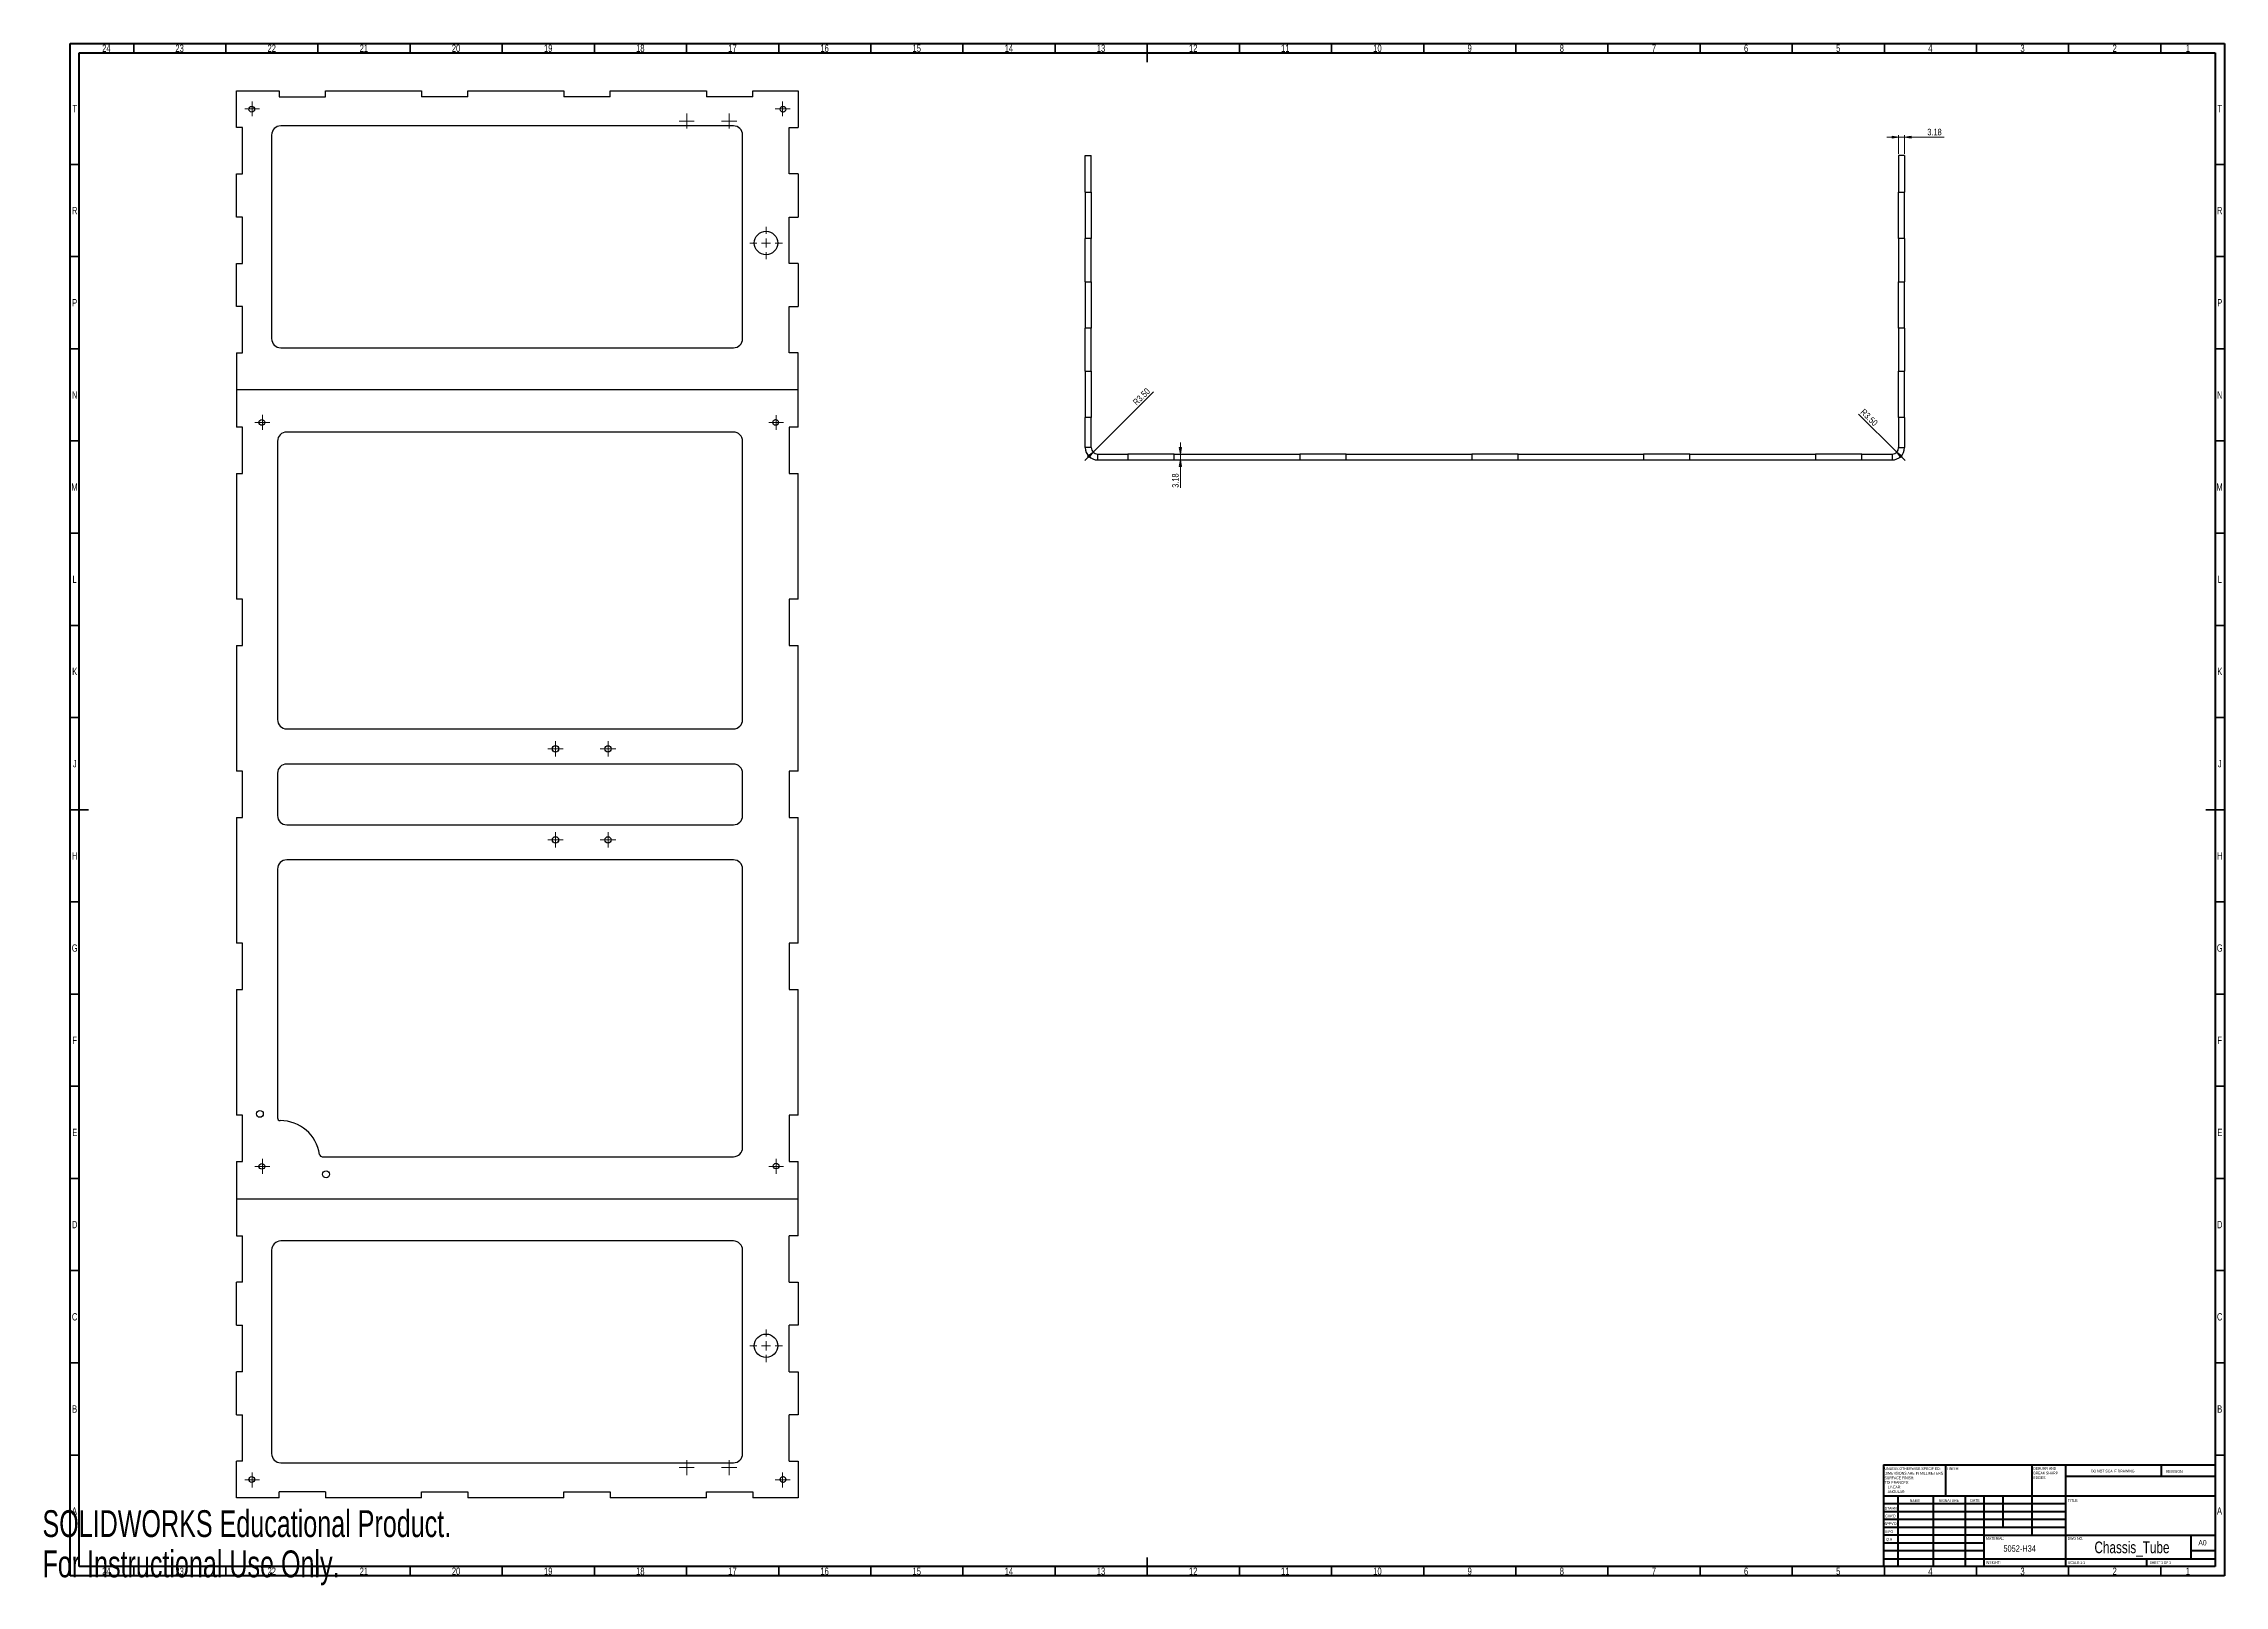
# Model space of a CAD drawing. Header units: millimetres. Extents: x 1 to 1184, y 0 to 836.
import ezdxf

# ---------------------------------------------------------------- set-up
doc = ezdxf.new("R2010")
doc.units = ezdxf.units.MM
doc.styles.add('SLDTEXTSTYLE0', font='TXT', dxfattribs={"width": 0.75})
doc.styles.add('SLDTEXTSTYLE1', font='TXT', dxfattribs={"width": 0.686449})
doc.styles.add('SLDTEXTSTYLE2', font='TXT', dxfattribs={"width": 0.6875})
doc.styles.add('SLDTEXTSTYLE3', font='TXT', dxfattribs={"width": 0.7})
doc.dimstyles.new('SLDDIMSTYLE0', dxfattribs={"dimtxt": 3.5, "dimasz": 3.556, "dimexe": 0, "dimexo": 0.0625, "dimgap": 0.875, "dimtad": 1, "dimrnd": 1e-09, "dimzin": 12, "dimdsep": 46, "dimtxsty": 'SLDTEXTSTYLE0', "dimblk1": 'CLOSED', "dimblk2": 'CLOSED', "dimsah": 1, "dimcen": 0.09, "dimadec": 0, "dimazin": 3, "dimtfac": 1, "dimtmove": 0, "dimatfit": 0, "dimldrblk": 'CLOSED', "dimfxl": 1, "dimfrac": 2, "dimtolj": 1, "dimtzin": 12, "dimarcsym": 0})
doc.dimstyles.new('SLDDIMSTYLE1', dxfattribs={"dimtxt": 3.5, "dimasz": 3.556, "dimexe": 0, "dimexo": 0.0625, "dimgap": 0.875, "dimtad": 1, "dimrnd": 1e-09, "dimzin": 4, "dimdsep": 46, "dimtxsty": 'SLDTEXTSTYLE0', "dimblk1": 'CLOSED', "dimblk2": 'CLOSED', "dimsah": 1, "dimcen": 0, "dimadec": 0, "dimazin": 1, "dimtfac": 1, "dimtofl": 0, "dimtmove": 1, "dimatfit": 3, "dimldrblk": 'CLOSED', "dimfxl": 1, "dimfrac": 2, "dimtolj": 1, "dimtzin": 12, "dimarcsym": 0})

# ---------------------------------------------------------------- blocks, each defined once
blk = doc.blocks.new('SW_NOTE_0')
at = {"color": 0, "linetype": 'Continuous', "lineweight": 0, "char_height": 1.5, "attachment_point": 1, "style": 'SLDTEXTSTYLE0'}
for s, insert in [('UNLESS OTHERWISE SPECIFIED:', (0, 1.9)), ('TOLERANCES:', (0, -5.6)), ('DIMENSIONS ARE IN MILLIMETERS', (0, -0.6)), ('SURFACE FINISH:', (0, -3.1)), ('ANGULAR:', (1.7, -10.6)), ('LINEAR:', (1.7, -8.1))]:
    blk.add_mtext(s, dxfattribs=dict(at, insert=insert))
blk = doc.blocks.new('SW_NOTE_0_1')
at = {"color": 0, "linetype": 'Continuous', "lineweight": 0, "char_height": 1.5, "attachment_point": 1, "style": 'SLDTEXTSTYLE0'}
for s, insert in [('DEBURR AND', (0, 1.9)), ('BREAK SHARP', (0, -0.6)), ('EDGES', (0, -3.1))]:
    blk.add_mtext(s, dxfattribs=dict(at, insert=insert))
blk = doc.blocks.new('SW_CENTERMARKSYMBOL_0')
at = {"color": 0, "linetype": 'Continuous', "lineweight": 18}
for p, q in [((-2.5, 0), (-4.2, 0)), ((0, 0), (-2.5, 0)), ((0, 2.5), (0, 4.2)), ((0, 0), (0, 2.5)), ((0, 0), (0, -2.5)), ((0, 0), (2.5, 0)), ((2.5, 0), (4.2, 0)), ((0, -2.5), (0, -4.2))]:
    blk.add_line(p, q, dxfattribs=at)
blk = doc.blocks.new('SW_CENTERMARKSYMBOL_1')
at = {"color": 0, "linetype": 'Continuous', "lineweight": 18}
for p, q in [((-2.5, 0), (-4.2, 0)), ((0, 0), (-2.5, 0)), ((0, 2.5), (0, 4.2)), ((0, 0), (0, 2.5)), ((0, 0), (0, -2.5)), ((0, 0), (2.5, 0)), ((2.5, 0), (4.2, 0)), ((0, -2.5), (0, -4.2))]:
    blk.add_line(p, q, dxfattribs=at)
blk = doc.blocks.new('SW_CENTERMARKSYMBOL_2')
at = {"color": 0, "linetype": 'Continuous', "lineweight": 18}
for p, q in [((-2.5, 0), (-4.2, 0)), ((0, 0), (-2.5, 0)), ((0, 2.5), (0, 4.2)), ((0, 0), (0, 2.5)), ((0, 0), (0, -2.5)), ((0, 0), (2.5, 0)), ((2.5, 0), (4.2, 0)), ((0, -2.5), (0, -4.2))]:
    blk.add_line(p, q, dxfattribs=at)
blk = doc.blocks.new('SW_CENTERMARKSYMBOL_3')
at = {"color": 0, "linetype": 'Continuous', "lineweight": 18}
for p, q in [((-2.5, 0), (-4.2, 0)), ((0, 0), (-2.5, 0)), ((0, 2.5), (0, 4.2)), ((0, 0), (0, 2.5)), ((0, 0), (0, -2.5)), ((0, 0), (2.5, 0)), ((2.5, 0), (4.2, 0)), ((0, -2.5), (0, -4.2))]:
    blk.add_line(p, q, dxfattribs=at)
blk = doc.blocks.new('SW_CENTERMARKSYMBOL_4')
at = {"color": 0, "linetype": 'Continuous', "lineweight": 18}
for p, q in [((-2.5, 0), (-4.05, 0)), ((0, 0), (-2.5, 0)), ((0, 2.5), (0, 4.05)), ((0, 0), (0, 2.5)), ((0, 0), (0, -2.5)), ((0, 0), (2.5, 0)), ((2.5, 0), (4.05, 0)), ((0, -2.5), (0, -4.05))]:
    blk.add_line(p, q, dxfattribs=at)
blk = doc.blocks.new('SW_CENTERMARKSYMBOL_5')
at = {"color": 0, "linetype": 'Continuous', "lineweight": 18}
for p, q in [((-2.5, 0), (-4, 0)), ((0, 0), (-2.5, 0)), ((0, 2.5), (0, 4)), ((0, 0), (0, 2.5)), ((0, 0), (0, -2.5)), ((0, 0), (2.5, 0)), ((2.5, 0), (4, 0)), ((0, -2.5), (0, -4))]:
    blk.add_line(p, q, dxfattribs=at)
blk = doc.blocks.new('SW_CENTERMARKSYMBOL_6')
at = {"color": 0, "linetype": 'Continuous', "lineweight": 18}
for p, q in [((-2.5, 0), (-4.05, 0)), ((0, 0), (-2.5, 0)), ((0, 2.5), (0, 4.05)), ((0, 0), (0, 2.5)), ((0, 0), (0, -2.5)), ((0, 0), (2.5, 0)), ((2.5, 0), (4.05, 0)), ((0, -2.5), (0, -4.05))]:
    blk.add_line(p, q, dxfattribs=at)
blk = doc.blocks.new('SW_CENTERMARKSYMBOL_7')
at = {"color": 0, "linetype": 'Continuous', "lineweight": 18}
for p, q in [((-2.5, 0), (-4, 0)), ((0, 0), (-2.5, 0)), ((0, 2.5), (0, 4)), ((0, 0), (0, 2.5)), ((0, 0), (0, -2.5)), ((0, 0), (2.5, 0)), ((2.5, 0), (4, 0)), ((0, -2.5), (0, -4))]:
    blk.add_line(p, q, dxfattribs=at)
blk = doc.blocks.new('SW_CENTERMARKSYMBOL_8')
at = {"color": 0, "linetype": 'Continuous', "lineweight": 18}
for p, q in [((-2.5, 0), (-4.1, 0)), ((0, 0), (-2.5, 0)), ((0, 2.5), (0, 4.1)), ((0, 0), (0, 2.5)), ((0, 0), (0, -2.5)), ((0, 0), (2.5, 0)), ((2.5, 0), (4.1, 0)), ((0, -2.5), (0, -4.1))]:
    blk.add_line(p, q, dxfattribs=at)
blk = doc.blocks.new('SW_CENTERMARKSYMBOL_9')
at = {"color": 0, "linetype": 'Continuous', "lineweight": 18}
for p, q in [((-2.5, 0), (-4.1, 0)), ((0, 0), (-2.5, 0)), ((0, 2.5), (0, 4.1)), ((0, 0), (0, 2.5)), ((0, 0), (0, -2.5)), ((0, 0), (2.5, 0)), ((2.5, 0), (4.1, 0)), ((0, -2.5), (0, -4.1))]:
    blk.add_line(p, q, dxfattribs=at)
blk = doc.blocks.new('SW_CENTERMARKSYMBOL_10')
at = {"color": 0, "linetype": 'Continuous', "lineweight": 18}
for p, q in [((-5, 0), (-8.85, 0)), ((0, 0), (-2.5, 0)), ((0, 5), (0, 8.85)), ((0, 0), (0, 2.5)), ((0, 0), (0, -2.5)), ((0, 0), (2.5, 0)), ((5, 0), (8.85, 0)), ((0, -5), (0, -8.85))]:
    blk.add_line(p, q, dxfattribs=at)
blk = doc.blocks.new('SW_CENTERMARKSYMBOL_11')
at = {"color": 0, "linetype": 'Continuous', "lineweight": 18}
for p, q in [((-2.5, 0), (-4.05, 0)), ((0, 0), (-2.5, 0)), ((0, 2.5), (0, 4.05)), ((0, 0), (0, 2.5)), ((0, 0), (0, -2.5)), ((0, 0), (2.5, 0)), ((2.5, 0), (4.05, 0)), ((0, -2.5), (0, -4.05))]:
    blk.add_line(p, q, dxfattribs=at)
blk = doc.blocks.new('SW_CENTERMARKSYMBOL_12')
at = {"color": 0, "linetype": 'Continuous', "lineweight": 18}
for p, q in [((-2.5, 0), (-4.05, 0)), ((0, 0), (-2.5, 0)), ((0, 2.5), (0, 4.05)), ((0, 0), (0, 2.5)), ((0, 0), (0, -2.5)), ((0, 0), (2.5, 0)), ((2.5, 0), (4.05, 0)), ((0, -2.5), (0, -4.05))]:
    blk.add_line(p, q, dxfattribs=at)
blk = doc.blocks.new('SW_CENTERMARKSYMBOL_13')
at = {"color": 0, "linetype": 'Continuous', "lineweight": 18}
for p, q in [((-2.5, 0), (-4.1, 0)), ((0, 0), (-2.5, 0)), ((0, 2.5), (0, 4.1)), ((0, 0), (0, 2.5)), ((0, 0), (0, -2.5)), ((0, 0), (2.5, 0)), ((2.5, 0), (4.1, 0)), ((0, -2.5), (0, -4.1))]:
    blk.add_line(p, q, dxfattribs=at)
blk = doc.blocks.new('SW_CENTERMARKSYMBOL_14')
at = {"color": 0, "linetype": 'Continuous', "lineweight": 18}
for p, q in [((-2.5, 0), (-4.1, 0)), ((0, 0), (-2.5, 0)), ((0, 2.5), (0, 4.1)), ((0, 0), (0, 2.5)), ((0, 0), (0, -2.5)), ((0, 0), (2.5, 0)), ((2.5, 0), (4.1, 0)), ((0, -2.5), (0, -4.1))]:
    blk.add_line(p, q, dxfattribs=at)
blk = doc.blocks.new('SW_CENTERMARKSYMBOL_15')
at = {"color": 0, "linetype": 'Continuous', "lineweight": 18}
for p, q in [((-5, 0), (-8.85, 0)), ((0, 0), (-2.5, 0)), ((0, 5), (0, 8.85)), ((0, 0), (0, 2.5)), ((0, 0), (0, -2.5)), ((0, 0), (2.5, 0)), ((5, 0), (8.85, 0)), ((0, -5), (0, -8.85))]:
    blk.add_line(p, q, dxfattribs=at)
blk = doc.blocks.new('SW_CENTERMARKSYMBOL_16')
at = {"color": 0, "linetype": 'Continuous', "lineweight": 18}
for p, q in [((-2.5, 0), (-4.05, 0)), ((0, 0), (-2.5, 0)), ((0, 2.5), (0, 4.05)), ((0, 0), (0, 2.5)), ((0, 0), (0, -2.5)), ((0, 0), (2.5, 0)), ((2.5, 0), (4.05, 0)), ((0, -2.5), (0, -4.05))]:
    blk.add_line(p, q, dxfattribs=at)
blk = doc.blocks.new('SW_CENTERMARKSYMBOL_17')
at = {"color": 0, "linetype": 'Continuous', "lineweight": 18}
for p, q in [((-2.5, 0), (-4.05, 0)), ((0, 0), (-2.5, 0)), ((0, 2.5), (0, 4.05)), ((0, 0), (0, 2.5)), ((0, 0), (0, -2.5)), ((0, 0), (2.5, 0)), ((2.5, 0), (4.05, 0)), ((0, -2.5), (0, -4.05))]:
    blk.add_line(p, q, dxfattribs=at)
blk = doc.blocks.new('_Closed')
at = {"color": 0, "linetype": 'ByBlock', "lineweight": -2}
for p, q in [((-1, 0.166667), (0, 0)), ((-1, 0.166667), (-1, -0.166667)), ((0, 0), (-1, -0.166667)), ((0, 0), (-1, 0))]:
    blk.add_line(p, q, dxfattribs=at)
blk = doc.blocks.new('_D')
at = {"color": 7, "linetype": 'Continuous', "lineweight": 0}
for p, q in [((617.5, 613.4), (617.5, 619.7)), ((590, 613.4), (618.5, 613.4)), ((590, 610.2), (618.5, 610.2)), ((617.5, 613.4), (617.5, 610.2)), ((617.5, 610.2), (617.5, 595.1))]:
    blk.add_line(p, q, dxfattribs=at)
at = {"color": 7, "linetype": 'Continuous', "lineweight": 18, "xscale": 3.556, "yscale": 3.556}
for p, rotation in [((617.5, 613.4), 270), ((617.5, 610.2), 90)]:
    blk.add_blockref('_Closed', p, dxfattribs=dict(at, rotation=rotation))
at = {"color": 7, "linetype": 'Continuous', "lineweight": 18, "insert": (613, 595.1), "char_height": 3.5, "attachment_point": 1, "rotation": 90, "style": 'SLDTEXTSTYLE0'}
blk.add_mtext('3.18', dxfattribs=at)
blk = doc.blocks.new('_D_1')
at = {"color": 7, "linetype": 'Continuous', "lineweight": 0}
for p, q in [((1007.2, 785.3), (1000.9, 785.3)), ((1007.2, 776.3), (1007.2, 786.3)), ((1007.2, 785.3), (1010.4, 785.3)), ((1010.4, 776.3), (1010.4, 786.3)), ((1010.4, 785.3), (1031.9, 785.3))]:
    blk.add_line(p, q, dxfattribs=at)
at = {"color": 7, "linetype": 'Continuous', "lineweight": 18, "xscale": 3.556, "yscale": 3.556}
blk.add_blockref('_Closed', (1007.2, 785.3), dxfattribs=at)
at = {"color": 7, "linetype": 'Continuous', "lineweight": 18, "xscale": 3.556, "yscale": 3.556, "rotation": 180}
blk.add_blockref('_Closed', (1010.4, 785.3), dxfattribs=at)
at = {"color": 7, "linetype": 'Continuous', "lineweight": 18, "insert": (1022.8, 789.8), "char_height": 3.5, "attachment_point": 1, "style": 'SLDTEXTSTYLE0'}
blk.add_mtext('3.18', dxfattribs=at)
blk = doc.blocks.new('_D_2')
at = {"color": 7, "linetype": 'Continuous', "lineweight": 0}
for q in [(985.5, 635.1), (1010.7, 609.9)]:
    blk.add_line((1006.2, 614.4), q, dxfattribs=at)
at = {"color": 7, "linetype": 'Continuous', "lineweight": 18, "xscale": 3.556, "yscale": 3.556, "rotation": 135.0516067605}
blk.add_blockref('_Closed', (1006.2, 614.4), dxfattribs=at)
at = {"color": 7, "linetype": 'Continuous', "lineweight": 18, "insert": (988.7, 638.3), "char_height": 3.5, "attachment_point": 1, "rotation": 315, "style": 'SLDTEXTSTYLE0'}
blk.add_mtext('R3.50', dxfattribs=at)
blk = doc.blocks.new('_D_3')
at = {"color": 7, "linetype": 'Continuous', "lineweight": 0}
for q in [(602.9, 647.2), (565.6, 609.9)]:
    blk.add_line((570.1, 614.4), q, dxfattribs=at)
at = {"color": 7, "linetype": 'Continuous', "lineweight": 18, "xscale": 3.556, "yscale": 3.556, "rotation": 44.9904081929}
blk.add_blockref('_Closed', (570.1, 614.4), dxfattribs=at)
at = {"color": 7, "linetype": 'Continuous', "lineweight": 18, "insert": (591.3, 642), "char_height": 3.5, "attachment_point": 1, "rotation": 45, "style": 'SLDTEXTSTYLE0'}
blk.add_mtext('R3.50', dxfattribs=at)

msp = doc.modelspace()

# ---------------------------------------------------------------- linework, layer by layer
at = {"color": 7, "linetype": 'Continuous', "lineweight": 70}
for p, q in [((15, 5), (15, 836)), ((15, 836), (1184, 836)), ((20, 10), (20, 831)), ((20, 831), (1179, 831)), ((1179, 831), (1179, 10)), ((1184, 836), (1184, 5)), ((1184, 5), (15, 5)), ((1179, 10), (20, 10))]:
    msp.add_line(p, q, dxfattribs=at)
at = {"color": 7, "linetype": 'Continuous', "lineweight": 35}
for p, q in [((49.5, 831), (49.5, 836)), ((99.5, 831), (99.5, 836)), ((149.5, 831), (149.5, 836)), ((199.5, 831), (199.5, 836)), ((249.5, 831), (249.5, 836)), ((299.5, 831), (299.5, 836)), ((349.5, 831), (349.5, 836)), ((399.5, 831), (399.5, 836)), ((449.5, 831), (449.5, 836)), ((499.5, 831), (499.5, 836)), ((549.5, 831), (549.5, 836)), ((599.5, 836), (599.5, 826)), ((599.5, 831), (599.5, 836)), ((649.5, 831), (649.5, 836)), ((699.5, 831), (699.5, 836)), ((749.5, 831), (749.5, 836)), ((799.5, 831), (799.5, 836)), ((849.5, 831), (849.5, 836)), ((899.5, 831), (899.5, 836)), ((949.5, 831), (949.5, 836)), ((999.5, 831), (999.5, 836)), ((1049.5, 831), (1049.5, 836)), ((1099.5, 831), (1099.5, 836)), ((1149.5, 831), (1149.5, 836)), ((20, 770.5), (15, 770.5)), ((1179, 770.5), (1184, 770.5)), ((20, 720.5), (15, 720.5)), ((1179, 720.5), (1184, 720.5)), ((20, 670.5), (15, 670.5)), ((1179, 670.5), (1184, 670.5)), ((20, 620.5), (15, 620.5)), ((1179, 620.5), (1184, 620.5)), ((20, 570.5), (15, 570.5)), ((1179, 570.5), (1184, 570.5)), ((20, 520.5), (15, 520.5)), ((1179, 520.5), (1184, 520.5)), ((20, 470.5), (15, 470.5)), ((1179, 470.5), (1184, 470.5)), ((15, 420.5), (25, 420.5)), ((20, 420.5), (15, 420.5)), ((1184, 420.5), (1174, 420.5)), ((1179, 420.5), (1184, 420.5)), ((20, 370.5), (15, 370.5)), ((1179, 370.5), (1184, 370.5)), ((20, 320.5), (15, 320.5)), ((1179, 320.5), (1184, 320.5)), ((20, 270.5), (15, 270.5)), ((1179, 270.5), (1184, 270.5)), ((20, 220.5), (15, 220.5)), ((1179, 220.5), (1184, 220.5)), ((20, 170.5), (15, 170.5)), ((1179, 170.5), (1184, 170.5)), ((20, 120.5), (15, 120.5)), ((1179, 120.5), (1184, 120.5)), ((20, 70.5), (15, 70.5)), ((1179, 70.5), (1184, 70.5)), ((599.5, 5), (599.5, 15)), ((49.5, 10), (49.5, 5)), ((99.5, 10), (99.5, 5)), ((149.5, 10), (149.5, 5)), ((199.5, 10), (199.5, 5)), ((249.5, 10), (249.5, 5)), ((299.5, 10), (299.5, 5)), ((349.5, 10), (349.5, 5)), ((399.5, 10), (399.5, 5)), ((449.5, 10), (449.5, 5)), ((499.5, 10), (499.5, 5)), ((549.5, 10), (549.5, 5)), ((599.5, 10), (599.5, 5)), ((649.5, 10), (649.5, 5)), ((699.5, 10), (699.5, 5)), ((749.5, 10), (749.5, 5)), ((799.5, 10), (799.5, 5)), ((849.5, 10), (849.5, 5)), ((899.5, 10), (899.5, 5)), ((949.5, 10), (949.5, 5)), ((999.5, 10), (999.5, 5)), ((1049.5, 10), (1049.5, 5)), ((1099.5, 10), (1099.5, 5)), ((1149.5, 10), (1149.5, 5))]:
    msp.add_line(p, q, dxfattribs=at)
at = {"color": 7, "linetype": 'Continuous', "lineweight": 25}
for p, q in [((105.297, 790.485), (105.297, 810.415)), ((105.297, 810.415), (128.405, 810.415)), ((128.405, 810.415), (128.405, 807.17)), ((128.405, 807.17), (153.545, 807.17)), ((153.545, 807.17), (153.545, 810.415)), ((153.545, 810.415), (205.692, 810.415)), ((205.692, 810.415), (205.692, 807.17)), ((230.832, 807.17), (205.692, 807.17)), ((230.832, 807.17), (230.832, 810.415)), ((230.832, 810.415), (282.978, 810.415)), ((282.978, 810.415), (282.978, 807.17)), ((308.118, 807.17), (282.978, 807.17)), ((308.118, 807.17), (308.118, 810.415)), ((308.118, 810.415), (360.265, 810.415)), ((360.265, 810.415), (360.265, 807.17)), ((385.405, 807.17), (360.265, 807.17)), ((385.405, 807.17), (385.405, 810.415)), ((385.405, 810.415), (410.097, 810.415)), ((410.097, 810.415), (410.097, 790.485)), ((108.54, 790.485), (105.297, 790.485)), ((108.54, 765.345), (108.54, 790.485)), ((124.347, 786.365), (124.347, 676.04)), ((374.935, 791.365), (129.347, 791.365)), ((379.935, 676.04), (379.935, 786.365)), ((405.265, 790.485), (410.097, 790.485)), ((405.265, 765.345), (405.265, 790.485)), ((565.898, 775.313), (569.073, 775.313)), ((565.898, 755.383), (565.898, 775.313)), ((569.073, 755.383), (569.073, 775.313)), ((1007.223, 775.313), (1007.223, 755.383)), ((1010.398, 775.313), (1007.223, 775.313)), ((1010.398, 775.313), (1010.398, 755.383)), ((105.297, 741.935), (105.297, 765.345)), ((105.297, 765.345), (108.54, 765.345)), ((410.097, 765.345), (405.265, 765.345)), ((410.097, 765.345), (410.097, 741.935)), ((565.898, 755.383), (569.073, 755.383)), ((565.898, 755.383), (565.898, 730.243)), ((569.073, 755.383), (569.073, 730.243)), ((1007.223, 755.383), (1010.398, 755.383)), ((1007.223, 730.243), (1007.223, 755.383)), ((1010.398, 730.243), (1010.398, 755.383)), ((108.54, 741.935), (105.297, 741.935)), ((108.54, 716.795), (108.54, 741.935)), ((405.265, 741.935), (410.097, 741.935)), ((405.265, 716.795), (405.265, 741.935)), ((569.073, 730.243), (565.898, 730.243)), ((565.898, 706.833), (565.898, 730.243)), ((569.073, 706.833), (569.073, 730.243)), ((1007.223, 730.243), (1007.223, 706.833)), ((1010.398, 730.243), (1007.223, 730.243)), ((1010.398, 730.243), (1010.398, 706.833)), ((105.297, 693.385), (105.297, 716.795)), ((105.297, 716.795), (108.54, 716.795)), ((410.097, 716.795), (405.265, 716.795)), ((410.097, 716.795), (410.097, 693.385)), ((565.898, 706.833), (569.073, 706.833)), ((565.898, 706.833), (565.898, 681.693)), ((569.073, 706.833), (569.073, 681.693)), ((1007.223, 706.833), (1010.398, 706.833)), ((1007.223, 681.693), (1007.223, 706.833)), ((1010.398, 681.693), (1010.398, 706.833)), ((108.54, 693.385), (105.297, 693.385)), ((108.54, 668.245), (108.54, 693.385)), ((405.265, 693.385), (410.097, 693.385)), ((405.265, 668.245), (405.265, 693.385)), ((565.898, 658.283), (565.898, 681.693)), ((569.073, 681.693), (565.898, 681.693)), ((569.073, 658.283), (569.073, 681.693)), ((1007.223, 681.693), (1007.223, 658.283)), ((1010.398, 681.693), (1007.223, 681.693)), ((1010.398, 681.693), (1010.398, 658.283)), ((105.297, 668.245), (105.297, 627.968)), ((105.297, 668.245), (108.54, 668.245)), ((129.347, 671.04), (374.935, 671.04)), ((410.097, 668.245), (405.265, 668.245)), ((410.097, 627.968), (410.097, 668.245)), ((565.898, 658.283), (569.073, 658.283)), ((565.898, 658.283), (565.898, 633.143)), ((569.073, 658.283), (569.073, 633.143)), ((1007.223, 658.283), (1010.398, 658.283)), ((1007.223, 633.143), (1007.223, 658.283)), ((1010.398, 633.143), (1010.398, 658.283)), ((108.542, 627.968), (105.297, 627.968)), ((108.542, 602.828), (108.542, 627.968)), ((410.097, 627.968), (405.265, 627.968)), ((405.265, 627.968), (405.265, 602.828)), ((569.073, 633.143), (565.898, 633.143)), ((565.898, 616.888), (565.898, 633.143)), ((569.073, 616.888), (569.073, 633.143)), ((1007.223, 633.143), (1007.223, 616.888)), ((1010.398, 633.143), (1007.223, 633.143)), ((1010.398, 633.143), (1010.398, 616.888)), ((127.525, 620.348), (127.525, 469.348)), ((374.937, 625.348), (132.525, 625.348)), ((379.937, 469.348), (379.937, 620.348)), ((569.073, 616.888), (565.898, 616.888)), ((1007.223, 616.888), (1010.398, 616.888)), ((572.573, 613.388), (572.573, 610.213)), ((572.573, 613.388), (589.003, 613.388)), ((572.573, 610.213), (589.003, 610.213)), ((589.003, 613.388), (589.003, 610.213)), ((614.143, 613.388), (589.003, 613.388)), ((589.003, 610.213), (614.143, 610.213)), ((614.143, 613.388), (682.29, 613.388)), ((614.143, 610.213), (614.143, 613.388)), ((614.143, 610.213), (682.29, 610.213)), ((682.29, 613.388), (682.29, 610.213)), ((707.43, 613.388), (682.29, 613.388)), ((682.29, 610.213), (707.43, 610.213)), ((707.43, 613.388), (775.578, 613.388)), ((707.43, 610.213), (707.43, 613.388)), ((707.43, 610.213), (775.578, 610.213)), ((775.578, 613.388), (775.578, 610.213)), ((800.718, 613.388), (775.578, 613.388)), ((775.578, 610.213), (800.718, 610.213)), ((800.718, 613.388), (868.865, 613.388)), ((800.718, 610.213), (800.718, 613.388)), ((800.718, 610.213), (868.865, 610.213)), ((868.865, 613.388), (868.865, 610.213)), ((894.005, 613.388), (868.865, 613.388)), ((868.865, 610.213), (894.005, 610.213)), ((894.005, 613.388), (962.153, 613.388)), ((894.005, 610.213), (894.005, 613.388)), ((894.005, 610.213), (962.153, 610.213)), ((962.153, 613.388), (962.153, 610.213)), ((987.293, 613.388), (962.153, 613.388)), ((962.153, 610.213), (987.293, 610.213)), ((987.293, 613.388), (1003.723, 613.388)), ((987.293, 610.213), (987.293, 613.388)), ((987.293, 610.213), (1003.723, 610.213)), ((1003.723, 613.388), (1003.723, 610.213)), ((105.297, 602.828), (108.542, 602.828)), ((105.297, 602.828), (105.297, 534.68)), ((405.265, 602.828), (410.097, 602.828)), ((410.097, 534.68), (410.097, 602.828)), ((108.542, 534.68), (105.297, 534.68)), ((108.542, 509.54), (108.542, 534.68)), ((410.097, 534.68), (405.265, 534.68)), ((405.265, 534.68), (405.265, 509.54)), ((105.297, 509.54), (108.542, 509.54)), ((105.297, 509.54), (105.297, 441.393)), ((405.265, 509.54), (410.097, 509.54)), ((410.097, 441.393), (410.097, 509.54)), ((132.525, 464.348), (374.937, 464.348)), ((108.542, 441.393), (105.297, 441.393)), ((108.542, 416.253), (108.542, 441.393)), ((127.525, 440.298), (127.525, 417.348)), ((374.937, 445.298), (132.525, 445.298)), ((379.937, 417.348), (379.937, 440.298)), ((410.097, 441.393), (405.265, 441.393)), ((405.265, 441.393), (405.265, 416.253)), ((105.297, 416.253), (108.542, 416.253)), ((105.297, 416.253), (105.297, 348.105)), ((405.265, 416.253), (410.097, 416.253)), ((410.097, 348.105), (410.097, 416.253)), ((132.525, 412.348), (374.937, 412.348)), ((374.937, 393.298), (132.525, 393.298)), ((127.525, 388.298), (127.525, 253.408)), ((379.937, 237.298), (379.937, 388.298)), ((108.542, 348.105), (105.297, 348.105)), ((108.542, 322.965), (108.542, 348.105)), ((410.097, 348.105), (405.265, 348.105)), ((405.265, 348.105), (405.265, 322.965)), ((105.297, 322.965), (108.542, 322.965)), ((105.297, 322.965), (105.297, 254.818)), ((405.265, 322.965), (410.097, 322.965)), ((410.097, 254.818), (410.097, 322.965)), ((108.542, 254.818), (105.297, 254.818)), ((108.542, 229.678), (108.542, 254.818)), ((410.097, 254.818), (405.265, 254.818)), ((405.265, 254.818), (405.265, 229.678)), ((105.297, 229.678), (105.297, 189.401)), ((105.297, 229.678), (108.542, 229.678)), ((151.863, 232.298), (374.937, 232.298)), ((405.265, 229.678), (410.097, 229.678)), ((410.097, 189.401), (410.097, 229.678)), ((105.297, 189.401), (108.54, 189.401)), ((108.54, 164.261), (108.54, 189.401)), ((410.097, 189.401), (405.265, 189.401)), ((405.265, 164.261), (405.265, 189.401)), ((124.347, 181.606), (124.347, 71.281)), ((374.935, 186.606), (129.347, 186.606)), ((379.935, 71.281), (379.935, 181.606)), ((105.297, 140.851), (105.297, 164.261)), ((108.54, 164.261), (105.297, 164.261)), ((405.265, 164.261), (410.097, 164.261)), ((410.097, 164.261), (410.097, 140.851)), ((105.297, 140.851), (108.54, 140.851)), ((108.54, 115.711), (108.54, 140.851)), ((410.097, 140.851), (405.265, 140.851)), ((405.265, 115.711), (405.265, 140.851)), ((105.297, 92.301), (105.297, 115.711)), ((108.54, 115.711), (105.297, 115.711)), ((405.265, 115.711), (410.097, 115.711)), ((410.097, 115.711), (410.097, 92.301)), ((105.297, 92.301), (108.54, 92.301)), ((108.54, 67.161), (108.54, 92.301)), ((410.097, 92.301), (405.265, 92.301)), ((405.265, 67.161), (405.265, 92.301)), ((105.297, 47.231), (105.297, 67.161)), ((108.54, 67.161), (105.297, 67.161)), ((129.347, 66.281), (374.935, 66.281)), ((405.265, 67.161), (410.097, 67.161)), ((410.097, 67.161), (410.097, 47.231)), ((153.545, 50.476), (128.405, 50.476)), ((128.405, 47.231), (128.405, 50.476)), ((153.545, 50.476), (153.545, 47.231)), ((205.692, 50.476), (230.832, 50.476)), ((205.692, 47.231), (205.692, 50.476)), ((230.832, 50.476), (230.832, 47.231)), ((282.978, 50.476), (308.118, 50.476)), ((282.978, 47.231), (282.978, 50.476)), ((308.118, 50.476), (308.118, 47.231)), ((360.265, 50.476), (385.405, 50.476)), ((360.265, 47.231), (360.265, 50.476)), ((385.405, 50.476), (385.405, 47.231)), ((128.405, 47.231), (105.297, 47.231)), ((205.692, 47.231), (153.545, 47.231)), ((282.978, 47.231), (230.832, 47.231)), ((360.265, 47.231), (308.118, 47.231)), ((410.097, 47.231), (385.405, 47.231))]:
    msp.add_line(p, q, dxfattribs=at)
at = {"color": 7, "linetype": 'Continuous'}
for p, q in [((410.097, 648.194), (105.297, 648.194)), ((105.297, 209.452), (410.097, 209.452))]:
    msp.add_line(p, q, dxfattribs=at)
at = {"color": 7, "linetype": 'Continuous', "lineweight": 50}
for p, q in [((999, 65.25), (1179, 65.25)), ((999, 65.25), (999, 10)), ((1032.8, 48.25), (1032.8, 65.25)), ((1079.6, 65.25), (1079.6, 27)), ((1097.8, 65.25), (1097.8, 10)), ((1149.8, 58.875), (1149.8, 65.25)), ((1179, 48.25), (999, 48.25)), ((1006.8, 48.25), (1006.8, 10)), ((1025.991, 48.25), (1025.991, 10)), ((1043.399, 48.25), (1043.399, 10)), ((1053.6, 10), (1053.6, 48.25)), ((1064, 31.25), (1064, 48.25)), ((1179, 58.875), (1097.8, 58.875)), ((1097.8, 44), (999, 44)), ((1097.8, 39.75), (999, 39.75)), ((1097.8, 35.5), (999, 35.5)), ((1097.8, 31.25), (999, 31.25)), ((1053.6, 27), (999, 27)), ((1053.6, 27), (1179, 27)), ((1166, 14.25), (1166, 27)), ((1053.6, 22.75), (999, 22.75)), ((1053.6, 18.5), (999, 18.5)), ((999, 14.25), (1179, 14.25)), ((1142, 10), (1142, 14.25)), ((1179, 18.5), (1166, 18.5))]:
    msp.add_line(p, q, dxfattribs=at)
at = {"color": 7, "linetype": 'Continuous', "lineweight": 25}
for centre, radius in [((113.547, 800.415), 1.55), ((401.847, 800.415), 1.55), ((392.635, 727.865), 6.35), ((119.047, 630.573), 1.55), ((397.847, 630.573), 1.55), ((278.39, 453.503), 1.7), ((306.89, 453.503), 1.7), ((278.39, 404.14), 1.7), ((306.89, 404.14), 1.7), ((117.997, 255.542), 1.85), ((119.047, 227.073), 1.55), ((398.072, 227.248), 1.55), ((153.871, 222.773), 1.85), ((392.635, 129.781), 6.35), ((113.547, 57.231), 1.55), ((401.847, 57.231), 1.55)]:
    msp.add_circle(centre, radius, dxfattribs=at)
for centre, radius, start, end in [((129.347, 786.365), 5, 90, 180), ((374.935, 786.365), 5, 0, 90), ((129.347, 676.04), 5, 180, 270), ((374.935, 676.04), 5, 270, 0), ((132.525, 620.348), 5, 90, 180), ((374.937, 620.348), 5, 0, 90), ((572.573, 616.888), 6.675, 180, 270), ((572.573, 616.888), 3.5, 180, 270), ((1003.723, 616.888), 6.675, 270, 0), ((1003.723, 616.888), 3.5, 270, 0), ((132.525, 469.348), 5, 180, 270), ((374.937, 469.348), 5, 270, 0), ((132.525, 440.298), 5, 90, 180), ((374.937, 440.298), 5, 0, 90), ((132.525, 417.348), 5, 180, 270), ((374.937, 417.348), 5, 270, 0), ((132.525, 388.298), 5, 90, 180), ((374.937, 388.298), 5, 0, 90), ((129.025, 253.408), 1.5, 180, 269.901001), ((128.985, 230.258), 21.65, 8.795938, 89.901001), ((374.937, 237.298), 5, 270, 0), ((151.863, 233.798), 1.5, 188.795938, 270), ((129.347, 181.606), 5, 90, 180), ((374.935, 181.606), 5, 0, 90), ((129.347, 71.281), 5, 180, 270), ((374.935, 71.281), 5, 270, 0)]:
    msp.add_arc(centre, radius, start, end, dxfattribs=at)

# ---------------------------------------------------------------- block references
at = {"color": 7, "linetype": 'Continuous', "lineweight": 0}
for name, p in [('SW_CENTERMARKSYMBOL_11', (113.797, 800.65)), ('SW_CENTERMARKSYMBOL_12', (401.597, 800.65)), ('SW_CENTERMARKSYMBOL_9', (349.625, 793.99)), ('SW_CENTERMARKSYMBOL_8', (372.625, 793.99)), ('SW_CENTERMARKSYMBOL_10', (392.635, 727.865)), ('SW_CENTERMARKSYMBOL_6', (119.322, 630.573)), ('SW_CENTERMARKSYMBOL_5', (398.072, 630.573)), ('SW_CENTERMARKSYMBOL_3', (278.39, 453.503)), ('SW_CENTERMARKSYMBOL_0', (306.89, 453.503)), ('SW_CENTERMARKSYMBOL_1', (278.39, 404.14)), ('SW_CENTERMARKSYMBOL_2', (306.89, 404.14)), ('SW_CENTERMARKSYMBOL_4', (119.322, 227.073)), ('SW_CENTERMARKSYMBOL_7', (398.072, 227.073)), ('SW_CENTERMARKSYMBOL_15', (392.635, 129.781)), ('SW_CENTERMARKSYMBOL_16', (113.797, 56.996)), ('SW_CENTERMARKSYMBOL_13', (349.625, 63.656)), ('SW_CENTERMARKSYMBOL_14', (372.625, 63.656)), ('SW_CENTERMARKSYMBOL_17', (401.597, 56.996)), ('SW_NOTE_0', (999.594, 61.987)), ('SW_NOTE_0_1', (1080.309, 62.069))]:
    msp.add_blockref(name, p, dxfattribs=at)

# ---------------------------------------------------------------- texts
for s, insert, char_height, attachment_point, style in [('24', (34.67, 835.462), 3.9688, 2, 'SLDTEXTSTYLE0'), ('23', (74.42, 835.462), 3.9688, 2, 'SLDTEXTSTYLE0'), ('22', (124.42, 835.462), 3.9688, 2, 'SLDTEXTSTYLE0'), ('21', (174.42, 835.462), 3.9688, 2, 'SLDTEXTSTYLE0'), ('20', (224.42, 835.462), 3.9688, 2, 'SLDTEXTSTYLE0'), ('19', (274.42, 835.462), 3.9688, 2, 'SLDTEXTSTYLE0'), ('18', (324.42, 835.462), 3.9688, 2, 'SLDTEXTSTYLE0'), ('17', (374.42, 835.462), 3.9688, 2, 'SLDTEXTSTYLE0'), ('16', (424.42, 835.462), 3.9688, 2, 'SLDTEXTSTYLE0'), ('15', (474.42, 835.462), 3.9688, 2, 'SLDTEXTSTYLE0'), ('14', (524.42, 835.462), 3.9688, 2, 'SLDTEXTSTYLE0'), ('13', (574.42, 835.462), 3.9688, 2, 'SLDTEXTSTYLE0'), ('12', (624.42, 835.462), 3.9688, 2, 'SLDTEXTSTYLE0'), ('11', (674.42, 835.462), 3.9688, 2, 'SLDTEXTSTYLE0'), ('10', (724.42, 835.462), 3.9688, 2, 'SLDTEXTSTYLE0'), ('9', (774.46, 835.462), 3.969, 2, 'SLDTEXTSTYLE0'), ('8', (824.46, 835.462), 3.969, 2, 'SLDTEXTSTYLE0'), ('7', (874.46, 835.462), 3.969, 2, 'SLDTEXTSTYLE0'), ('6', (924.46, 835.462), 3.969, 2, 'SLDTEXTSTYLE0'), ('5', (974.46, 835.462), 3.969, 2, 'SLDTEXTSTYLE0'), ('4', (1024.46, 835.462), 3.969, 2, 'SLDTEXTSTYLE0'), ('3', (1074.46, 835.462), 3.969, 2, 'SLDTEXTSTYLE0'), ('2', (1124.46, 835.462), 3.969, 2, 'SLDTEXTSTYLE0'), ('1', (1164.21, 835.462), 3.969, 2, 'SLDTEXTSTYLE0'), ('T', (17.488, 802.712), 3.969, 2, 'SLDTEXTSTYLE0'), ('T', (1181.488, 802.712), 3.969, 2, 'SLDTEXTSTYLE0'), ('R', (17.444, 747.462), 3.969, 2, 'SLDTEXTSTYLE0'), ('R', (1181.444, 747.462), 3.969, 2, 'SLDTEXTSTYLE0'), ('P', (17.485, 697.462), 3.969, 2, 'SLDTEXTSTYLE0'), ('P', (1181.485, 697.462), 3.969, 2, 'SLDTEXTSTYLE0'), ('N', (17.464, 647.462), 3.969, 2, 'SLDTEXTSTYLE0'), ('N', (1181.464, 647.462), 3.969, 2, 'SLDTEXTSTYLE0'), ('M', (17.362, 597.462), 3.969, 2, 'SLDTEXTSTYLE0'), ('M', (1181.362, 597.462), 3.969, 2, 'SLDTEXTSTYLE0'), ('L', (17.455, 547.462), 3.969, 2, 'SLDTEXTSTYLE0'), ('L', (1181.455, 547.462), 3.969, 2, 'SLDTEXTSTYLE0'), ('K', (17.489, 497.462), 3.969, 2, 'SLDTEXTSTYLE0'), ('K', (1181.489, 497.462), 3.969, 2, 'SLDTEXTSTYLE0'), ('J', (17.465, 447.462), 3.969, 2, 'SLDTEXTSTYLE0'), ('J', (1181.465, 447.462), 3.969, 2, 'SLDTEXTSTYLE0'), ('H', (17.49, 397.462), 3.969, 2, 'SLDTEXTSTYLE0'), ('H', (1181.49, 397.462), 3.969, 2, 'SLDTEXTSTYLE0'), ('G', (17.487, 347.462), 3.969, 2, 'SLDTEXTSTYLE0'), ('G', (1181.487, 347.462), 3.969, 2, 'SLDTEXTSTYLE0'), ('F', (17.458, 297.462), 3.969, 2, 'SLDTEXTSTYLE0'), ('F', (1181.458, 297.462), 3.969, 2, 'SLDTEXTSTYLE0'), ('E', (17.508, 247.462), 3.969, 2, 'SLDTEXTSTYLE0'), ('E', (1181.508, 247.462), 3.969, 2, 'SLDTEXTSTYLE0'), ('D', (17.453, 197.462), 3.969, 2, 'SLDTEXTSTYLE0'), ('D', (1181.453, 197.462), 3.969, 2, 'SLDTEXTSTYLE0'), ('C', (17.459, 147.462), 3.969, 2, 'SLDTEXTSTYLE0'), ('C', (1181.459, 147.462), 3.969, 2, 'SLDTEXTSTYLE0'), ('B', (17.471, 97.462), 3.969, 2, 'SLDTEXTSTYLE0'), ('B', (1181.471, 97.462), 3.969, 2, 'SLDTEXTSTYLE0'), ('FINISH:', (1033.371, 63.919), 1.5, 1, 'SLDTEXTSTYLE0'), ('DO NOT SCALE DRAWING', (1111.615, 62.533), 1.5, 1, 'SLDTEXTSTYLE0'), ('REVISION', (1152.328, 62.335), 1.5, 1, 'SLDTEXTSTYLE0'), ('A', (17.34, 42.212), 3.969, 2, 'SLDTEXTSTYLE0'), ('DRAWN', (999.643, 42.385), 1.5, 1, 'SLDTEXTSTYLE1'), ("CHK'D", (999.939, 38.162), 1.5, 1, 'SLDTEXTSTYLE0'), ('NAME', (1013.322, 46.501), 1.5, 1, 'SLDTEXTSTYLE0'), ('SIGNATURE', (1029.034, 46.562), 1.5, 1, 'SLDTEXTSTYLE0'), ('DATE', (1046.215, 46.576), 1.5, 1, 'SLDTEXTSTYLE0'), ('TITLE:', (1099.09, 46.576), 1.5, 1, 'SLDTEXTSTYLE0'), ('A', (1181.34, 42.212), 3.969, 2, 'SLDTEXTSTYLE0'), ("APPV'D", (999.402, 34.066), 1.5, 1, 'SLDTEXTSTYLE0'), ('MFG', (1000.124, 29.716), 1.5, 1, 'SLDTEXTSTYLE0'), ('Q.A', (1000.509, 25.505), 1.5, 1, 'SLDTEXTSTYLE0'), ('MATERIAL:', (1054.646, 25.986), 1.5, 1, 'SLDTEXTSTYLE0'), ('DWG NO.', (1098.953, 25.986), 1.5, 1, 'SLDTEXTSTYLE0'), ('Chassis_Tube', (1133.855, 23.607), 6.35, 2, 'SLDTEXTSTYLE0'), ('A0', (1169.871, 24.406), 2.9104, 1, 'SLDTEXTSTYLE0'), ('WEIGHT:', (1054.618, 12.949), 1.4986, 1, 'SLDTEXTSTYLE0'), ('5052-H34', (1064.092, 21.548), 3.5, 1, 'SLDTEXTSTYLE0'), ('SCALE:1:1', (1099.074, 12.9), 1.5, 1, 'SLDTEXTSTYLE0'), ('SHEET 1 OF 1', (1143.478, 12.9), 1.5, 1, 'SLDTEXTSTYLE2'), ('24', (34.67, 9.462), 3.9688, 2, 'SLDTEXTSTYLE0'), ('23', (74.42, 9.462), 3.9688, 2, 'SLDTEXTSTYLE0'), ('22', (124.42, 9.462), 3.9688, 2, 'SLDTEXTSTYLE0'), ('21', (174.42, 9.462), 3.9688, 2, 'SLDTEXTSTYLE0'), ('20', (224.42, 9.462), 3.9688, 2, 'SLDTEXTSTYLE0'), ('19', (274.42, 9.462), 3.9688, 2, 'SLDTEXTSTYLE0'), ('18', (324.42, 9.462), 3.9688, 2, 'SLDTEXTSTYLE0'), ('17', (374.42, 9.462), 3.9688, 2, 'SLDTEXTSTYLE0'), ('16', (424.42, 9.462), 3.9688, 2, 'SLDTEXTSTYLE0'), ('15', (474.42, 9.462), 3.9688, 2, 'SLDTEXTSTYLE0'), ('14', (524.42, 9.462), 3.9688, 2, 'SLDTEXTSTYLE0'), ('13', (574.42, 9.462), 3.9688, 2, 'SLDTEXTSTYLE0'), ('12', (624.42, 9.462), 3.9688, 2, 'SLDTEXTSTYLE0'), ('11', (674.42, 9.462), 3.9688, 2, 'SLDTEXTSTYLE0'), ('10', (724.42, 9.462), 3.9688, 2, 'SLDTEXTSTYLE0'), ('9', (774.46, 9.462), 3.969, 2, 'SLDTEXTSTYLE0'), ('8', (824.46, 9.462), 3.969, 2, 'SLDTEXTSTYLE0'), ('7', (874.46, 9.462), 3.969, 2, 'SLDTEXTSTYLE0'), ('6', (924.46, 9.462), 3.969, 2, 'SLDTEXTSTYLE0'), ('5', (974.46, 9.462), 3.969, 2, 'SLDTEXTSTYLE0'), ('4', (1024.46, 9.462), 3.969, 2, 'SLDTEXTSTYLE0'), ('3', (1074.46, 9.462), 3.969, 2, 'SLDTEXTSTYLE0'), ('2', (1124.46, 9.462), 3.969, 2, 'SLDTEXTSTYLE0'), ('1', (1164.21, 9.462), 3.969, 2, 'SLDTEXTSTYLE0')]:
    msp.add_mtext(s, dxfattribs=dict(at, insert=insert, char_height=char_height, attachment_point=attachment_point, style=style))
at = {"color": 7, "linetype": 'Continuous', "char_height": 14.5493, "attachment_point": 1, "style": 'SLDTEXTSTYLE3'}
for s, insert in [('SOLIDWORKS Educational Product.', (0, 40.579)), ('For Instructional Use Only.', (0, 18.755))]:
    msp.add_mtext(s, dxfattribs=dict(at, insert=insert))

# ---------------------------------------------------------------- dimensions: what is measured, and where the dimension line sits
at = {"color": 7, "linetype": 'Continuous', "lineweight": 18}
dim = msp.add_linear_dim(base=(1010.39759379, 785.313305304), p1=(1007.22259379, 775.313305304), p2=(1010.39759379, 775.313305304), dimstyle='SLDDIMSTYLE0', dxfattribs=at)
dim.commit()
dim.dimension.update_dxf_attribs({"geometry": '_D_1', "text_midpoint": (1027.330927124, 785.313305304), "dimtype": 160})
for center, mpoint, picture, middle in [((572.573, 616.888), (570.098, 614.413), '_D_3', (598.785, 643.1)), ((1003.723, 616.888), (1006.197, 614.413), '_D_2', (989.566, 631.045))]:
    dim = msp.add_radius_dim(center=center, mpoint=mpoint, dimstyle='SLDDIMSTYLE1', dxfattribs=at)
    dim.commit()
    dim.dimension.update_dxf_attribs({"geometry": picture, "text_midpoint": middle, "dimtype": 164})
dim = msp.add_linear_dim(base=(617.50259379, 610.213305304), p1=(589.00259379, 613.388305304), p2=(589.00259379, 610.213305304), angle=90, dimstyle='SLDDIMSTYLE0', dxfattribs=at)
dim.commit()
dim.dimension.update_dxf_attribs({"geometry": '_D', "text_midpoint": (617.50259379, 599.629971971), "dimtype": 160})

doc.saveas('drawing.dxf')
